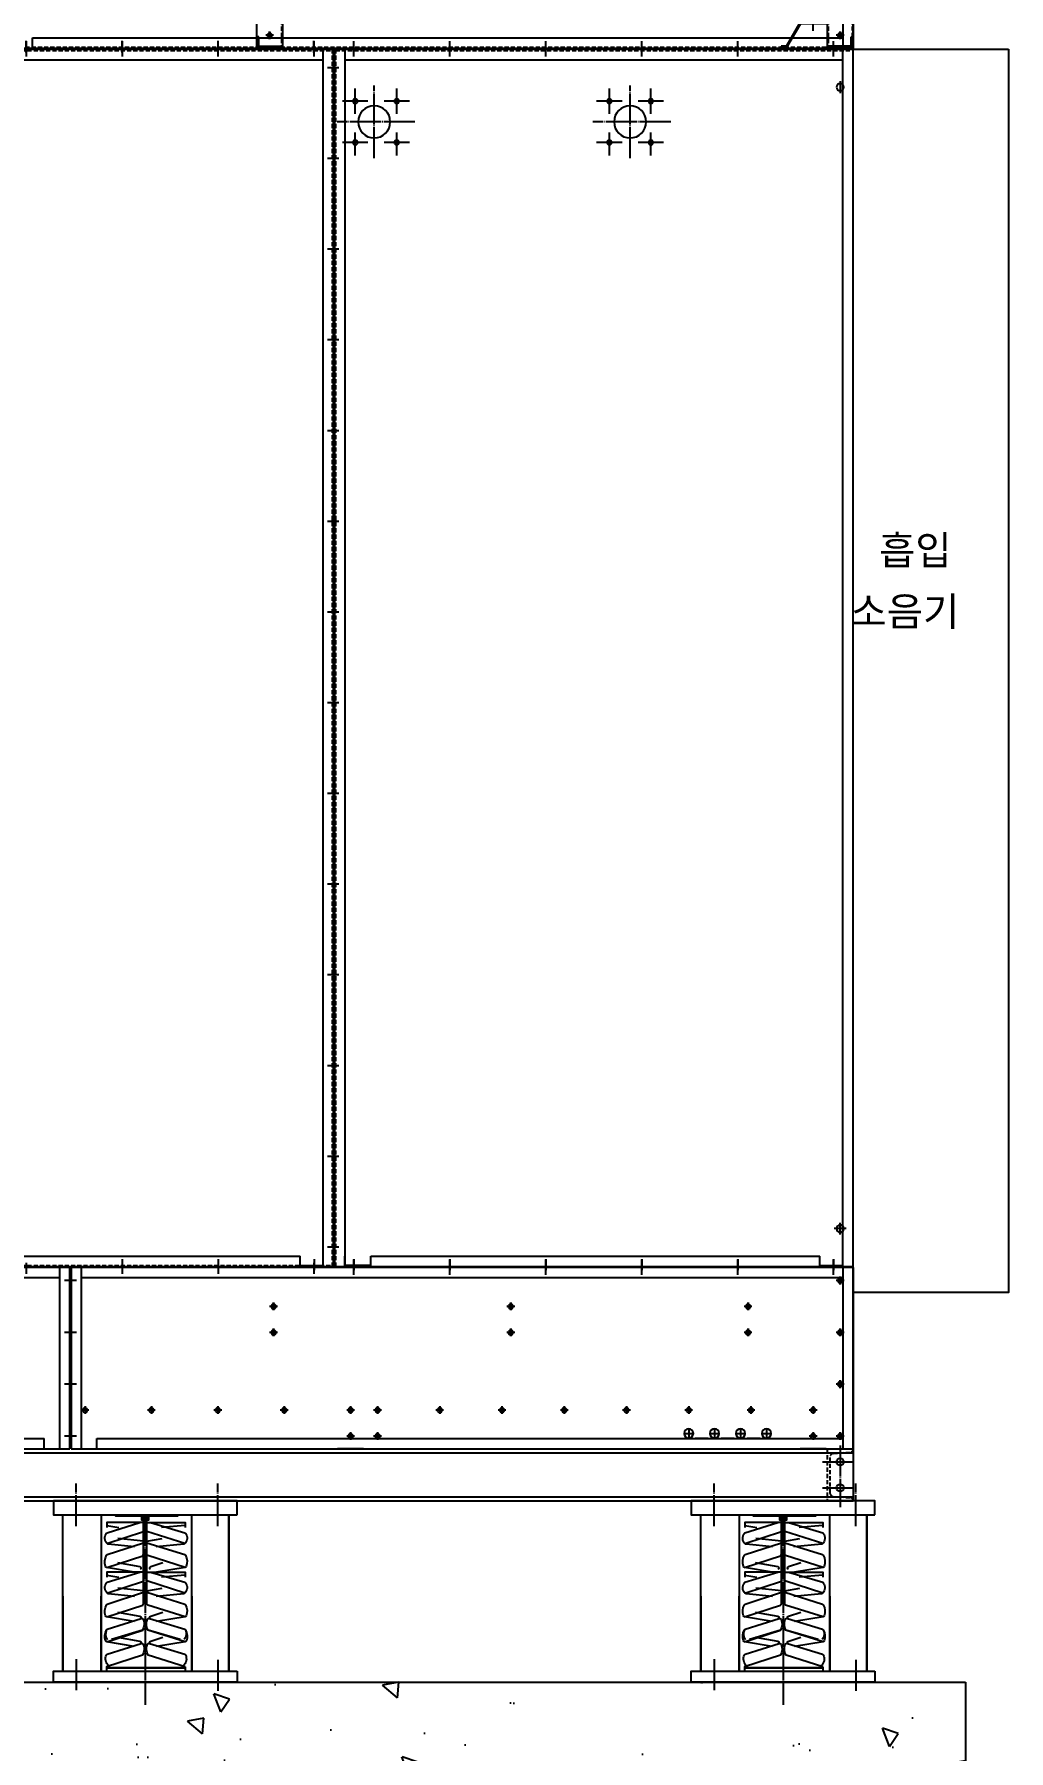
# Model space of a CAD drawing. Header units: millimetres. Extents: x 3659 to 28539, y 2640 to 20234.
# Drawn here: x 19647 to 21526, y 5952 to 9263 of the extents above; entities that cross this region are included whole.
import ezdxf
from ezdxf.enums import TextEntityAlignment as Align

# ---------------------------------------------------------------- set-up
doc = ezdxf.new("R2010")
doc.units = ezdxf.units.MM
doc.linetypes.add('CENTER', pattern=[65, 60, -2, 1, -2])
doc.linetypes.add('HIDDEN', pattern=[3, 2, -1])
for name, color, linetype in [('2.위생-급수', 5, 'Continuous'), ('4', 6, 'Continuous'), ('CENTER', 1, 'CENTER'), ('L1_', 7, 'Continuous'), ('냉각탑_text', 3, 'Continuous'), ('냉각탑_기초', 23, 'Continuous'), ('숨은선', 5, 'HIDDEN')]:
    doc.layers.add(name, color=color, linetype=linetype)
doc.styles.add('돋움', font='Dotum.ttf', dxfattribs={"width": 0.8})

# ---------------------------------------------------------------- blocks, each defined once
blk = doc.blocks.new('A$C232A6A8C')
for p, q in [((2390.6, 350), (210.6, 350)), ((2370.7, 0), (2370.7, 350)), ((2390.6, 0), (2390.6, 350)), ((2390.6, 350), (2390.6, 0)), ((2370.7, 330), (230.6, 330)), ((260.5, 20), (2340.7, 20)), ((2340.7, 0), (2340.7, 20)), ((210.6, 0), (2390.6, 0))]:
    blk.add_line(p, q)
at = {"layer": 'CENTER'}
for p, q in [((2401.3, 325), (2380, 325)), ((2401.3, 225), (2380, 225)), ((2401.3, 125), (2380, 125)), ((2401.3, 25), (2380, 25))]:
    blk.add_line(p, q, dxfattribs=at)
blk = doc.blocks.new('A$C426B23E4')
for p, q in [((0, 350), (50, 350)), ((0, 0), (0, 350)), ((0, 350), (50, 350)), ((0, 0), (0, 350)), ((0, 350), (0, 0)), ((0, 350), (1508, 350)), ((20, 350), (20, 0)), ((1488, 0), (1488, 350)), ((1508, 0), (1508, 350)), ((1508, 350), (1508, 0)), ((20, 330), (1488, 330)), ((1508, 0), (0, 0)), ((1458, 20), (20, 20)), ((52, 0), (102, 0)), ((179, 20), (204.5, 20)), ((229.5, 20), (254.5, 20)), ((279.5, 20), (304.5, 20)), ((942, 0), (892, 0)), ((942, 0), (892, 0)), ((942, 0), (892, 0)), ((944, 0), (994, 0)), ((1458, 0), (1458, 20))]:
    blk.add_line(p, q)
at = {"color": 7}
blk.add_line((0, 350), (1508, 350), dxfattribs=at)
for centre, radius in [((25, 325), 4.5), ((25, 325), 4.5), ((25, 325), 4.5), ((25, 325), 4.5), ((202.5, 275), 4.5), ((202.5, 275), 4.5), ((202.5, 275), 4.5), ((202.5, 275), 4.5), ((660, 275), 4.5), ((660, 275), 4.5), ((660, 275), 4.5), ((660, 275), 4.5), ((1117.5, 275), 4.5), ((1117.5, 275), 4.5), ((1117.5, 275), 4.5), ((1117.5, 275), 4.5), ((25, 225), 4.5), ((25, 225), 4.5), ((25, 225), 4.5), ((25, 225), 4.5), ((202.5, 225), 4.5), ((202.5, 225), 4.5), ((202.5, 225), 4.5), ((202.5, 225), 4.5), ((660, 225), 4.5), ((660, 225), 4.5), ((660, 225), 4.5), ((660, 225), 4.5), ((1117.5, 225), 4.5), ((1117.5, 225), 4.5), ((1117.5, 225), 4.5), ((1117.5, 225), 4.5), ((25, 125), 4.5), ((25, 125), 4.5), ((25, 125), 4.5), ((25, 125), 4.5), ((77, 75), 4.5), ((197, 75), 4.5), ((317, 75), 4.5), ((437, 75), 4.5), ((557, 75), 4.5), ((677, 75), 4.5), ((797, 75), 4.5), ((917, 75), 4.5), ((969, 75), 4.5), ((1097, 75), 4.5), ((1225, 75), 4.5), ((1353, 75), 4.5), ((1481, 75), 4.5), ((167, 30), 9), ((217, 30), 9), ((267, 30), 9), ((317, 30), 9), ((25, 25), 4.5), ((25, 25), 4.5), ((25, 25), 4.5), ((25, 25), 4.5), ((77, 25), 4.5), ((917, 25), 4.5), ((969, 25), 4.5)]:
    blk.add_circle(centre, radius)
at = {"layer": 'CENTER'}
for p, q in [((37.5, 366.4), (37.5, 345.1)), ((222.5, 366.4), (222.5, 345.1)), ((407.5, 366.4), (407.5, 345.1)), ((592.5, 366.4), (592.5, 345.1)), ((777.5, 366.4), (777.5, 345.1)), ((962.5, 366.4), (962.5, 345.1)), ((1039.5, 366.4), (1039.5, 345.1)), ((1224.5, 366.4), (1224.5, 345.1)), ((1409.5, 366.4), (1409.5, 345.1)), ((25, 317.5), (25, 332.5)), ((25, 332.5), (25, 317.5)), ((25, 332.5), (25, 317.5)), ((25, 332.5), (25, 317.5)), ((17.5, 325), (32.5, 325)), ((17.5, 325), (32.5, 325)), ((17.5, 325), (32.5, 325)), ((17.5, 325), (32.5, 325)), ((20, 325), (30, 325)), ((20, 325), (30, 325)), ((20, 325), (30, 325)), ((20, 325), (30, 325)), ((25, 320), (25, 330)), ((25, 330), (25, 320)), ((25, 330), (25, 320)), ((25, 330), (25, 320)), ((1497.3, 325), (1518.6, 325)), ((195, 275), (210, 275)), ((195, 275), (210, 275)), ((195, 275), (210, 275)), ((195, 275), (210, 275)), ((202.5, 267.5), (202.5, 282.5)), ((202.5, 282.5), (202.5, 267.5)), ((202.5, 282.5), (202.5, 267.5)), ((202.5, 282.5), (202.5, 267.5)), ((652.5, 275), (667.5, 275)), ((652.5, 275), (667.5, 275)), ((652.5, 275), (667.5, 275)), ((652.5, 275), (667.5, 275)), ((660, 267.5), (660, 282.5)), ((660, 282.5), (660, 267.5)), ((660, 282.5), (660, 267.5)), ((660, 282.5), (660, 267.5)), ((1110, 275), (1125, 275)), ((1110, 275), (1125, 275)), ((1110, 275), (1125, 275)), ((1110, 275), (1125, 275)), ((1117.5, 267.5), (1117.5, 282.5)), ((1117.5, 282.5), (1117.5, 267.5)), ((1117.5, 282.5), (1117.5, 267.5)), ((1117.5, 282.5), (1117.5, 267.5)), ((25, 217.5), (25, 232.5)), ((25, 232.5), (25, 217.5)), ((25, 232.5), (25, 217.5)), ((25, 232.5), (25, 217.5)), ((202.5, 217.5), (202.5, 232.5)), ((202.5, 232.5), (202.5, 217.5)), ((202.5, 232.5), (202.5, 217.5)), ((202.5, 232.5), (202.5, 217.5)), ((660, 217.5), (660, 232.5)), ((660, 232.5), (660, 217.5)), ((660, 232.5), (660, 217.5)), ((660, 232.5), (660, 217.5)), ((1117.5, 217.5), (1117.5, 232.5)), ((1117.5, 232.5), (1117.5, 217.5)), ((1117.5, 232.5), (1117.5, 217.5)), ((1117.5, 232.5), (1117.5, 217.5)), ((17.5, 225), (32.5, 225)), ((17.5, 225), (32.5, 225)), ((17.5, 225), (32.5, 225)), ((17.5, 225), (32.5, 225)), ((20, 225), (30, 225)), ((20, 225), (30, 225)), ((20, 225), (30, 225)), ((20, 225), (30, 225)), ((25, 220), (25, 230)), ((25, 230), (25, 220)), ((25, 230), (25, 220)), ((25, 230), (25, 220)), ((195, 225), (210, 225)), ((195, 225), (210, 225)), ((195, 225), (210, 225)), ((195, 225), (210, 225)), ((652.5, 225), (667.5, 225)), ((652.5, 225), (667.5, 225)), ((652.5, 225), (667.5, 225)), ((652.5, 225), (667.5, 225)), ((1110, 225), (1125, 225)), ((1110, 225), (1125, 225)), ((1110, 225), (1125, 225)), ((1110, 225), (1125, 225)), ((1497.3, 225), (1518.6, 225)), ((25, 117.5), (25, 132.5)), ((25, 132.5), (25, 117.5)), ((25, 132.5), (25, 117.5)), ((25, 132.5), (25, 117.5)), ((17.5, 125), (32.5, 125)), ((17.5, 125), (32.5, 125)), ((17.5, 125), (32.5, 125)), ((17.5, 125), (32.5, 125)), ((20, 125), (30, 125)), ((20, 125), (30, 125)), ((20, 125), (30, 125)), ((20, 125), (30, 125)), ((25, 120), (25, 130)), ((25, 130), (25, 120)), ((25, 130), (25, 120)), ((25, 130), (25, 120)), ((1497.4, 125), (1518.6, 125)), ((69.5, 75), (84.5, 75)), ((69.5, 75), (84.5, 75)), ((69.5, 75), (84.5, 75)), ((69.5, 75), (84.5, 75)), ((69.5, 75), (84.5, 75)), ((69.5, 75), (84.5, 75)), ((69.5, 75), (84.5, 75)), ((77, 82.5), (77, 67.5)), ((77, 82.5), (77, 67.5)), ((77, 82.5), (77, 67.5)), ((77, 82.5), (77, 67.5)), ((77, 82.5), (77, 67.5)), ((77, 82.5), (77, 67.5)), ((77, 82.5), (77, 67.5)), ((77, 82.5), (77, 67.5)), ((77, 82.5), (77, 67.5)), ((77, 82.5), (77, 67.5)), ((189.5, 75), (204.5, 75)), ((189.5, 75), (204.5, 75)), ((189.5, 75), (204.5, 75)), ((189.5, 75), (204.5, 75)), ((189.5, 75), (204.5, 75)), ((189.5, 75), (204.5, 75)), ((189.5, 75), (204.5, 75)), ((197, 82.5), (197, 67.5)), ((197, 82.5), (197, 67.5)), ((197, 82.5), (197, 67.5)), ((197, 82.5), (197, 67.5)), ((197, 82.5), (197, 67.5)), ((197, 82.5), (197, 67.5)), ((197, 82.5), (197, 67.5)), ((197, 82.5), (197, 67.5)), ((197, 82.5), (197, 67.5)), ((197, 82.5), (197, 67.5)), ((309.5, 75), (324.5, 75)), ((309.5, 75), (324.5, 75)), ((309.5, 75), (324.5, 75)), ((309.5, 75), (324.5, 75)), ((309.5, 75), (324.5, 75)), ((309.5, 75), (324.5, 75)), ((309.5, 75), (324.5, 75)), ((317, 82.5), (317, 67.5)), ((317, 82.5), (317, 67.5)), ((317, 82.5), (317, 67.5)), ((317, 82.5), (317, 67.5)), ((317, 82.5), (317, 67.5)), ((317, 82.5), (317, 67.5)), ((317, 82.5), (317, 67.5)), ((317, 82.5), (317, 67.5)), ((317, 82.5), (317, 67.5)), ((317, 82.5), (317, 67.5)), ((429.5, 75), (444.5, 75)), ((429.5, 75), (444.5, 75)), ((429.5, 75), (444.5, 75)), ((429.5, 75), (444.5, 75)), ((429.5, 75), (444.5, 75)), ((429.5, 75), (444.5, 75)), ((429.5, 75), (444.5, 75)), ((437, 82.5), (437, 67.5)), ((437, 82.5), (437, 67.5)), ((437, 82.5), (437, 67.5)), ((437, 82.5), (437, 67.5)), ((437, 82.5), (437, 67.5)), ((437, 82.5), (437, 67.5)), ((437, 82.5), (437, 67.5)), ((437, 82.5), (437, 67.5)), ((437, 82.5), (437, 67.5)), ((437, 82.5), (437, 67.5)), ((549.5, 75), (564.5, 75)), ((549.5, 75), (564.5, 75)), ((549.5, 75), (564.5, 75)), ((549.5, 75), (564.5, 75)), ((549.5, 75), (564.5, 75)), ((549.5, 75), (564.5, 75)), ((549.5, 75), (564.5, 75)), ((557, 82.5), (557, 67.5)), ((557, 82.5), (557, 67.5)), ((557, 82.5), (557, 67.5)), ((557, 82.5), (557, 67.5)), ((557, 82.5), (557, 67.5)), ((557, 82.5), (557, 67.5)), ((557, 82.5), (557, 67.5)), ((557, 82.5), (557, 67.5)), ((557, 82.5), (557, 67.5)), ((557, 82.5), (557, 67.5)), ((669.5, 75), (684.5, 75)), ((669.5, 75), (684.5, 75)), ((669.5, 75), (684.5, 75)), ((669.5, 75), (684.5, 75)), ((669.5, 75), (684.5, 75)), ((669.5, 75), (684.5, 75)), ((669.5, 75), (684.5, 75)), ((677, 82.5), (677, 67.5)), ((677, 82.5), (677, 67.5)), ((677, 82.5), (677, 67.5)), ((677, 82.5), (677, 67.5)), ((677, 82.5), (677, 67.5)), ((677, 82.5), (677, 67.5)), ((677, 82.5), (677, 67.5)), ((677, 82.5), (677, 67.5)), ((677, 82.5), (677, 67.5)), ((677, 82.5), (677, 67.5)), ((789.5, 75), (804.5, 75)), ((789.5, 75), (804.5, 75)), ((789.5, 75), (804.5, 75)), ((789.5, 75), (804.5, 75)), ((789.5, 75), (804.5, 75)), ((789.5, 75), (804.5, 75)), ((789.5, 75), (804.5, 75)), ((797, 82.5), (797, 67.5)), ((797, 82.5), (797, 67.5)), ((797, 82.5), (797, 67.5)), ((797, 82.5), (797, 67.5)), ((797, 82.5), (797, 67.5)), ((797, 82.5), (797, 67.5)), ((797, 82.5), (797, 67.5)), ((797, 82.5), (797, 67.5)), ((797, 82.5), (797, 67.5)), ((797, 82.5), (797, 67.5)), ((909.5, 75), (924.5, 75)), ((909.5, 75), (924.5, 75)), ((909.5, 75), (924.5, 75)), ((909.5, 75), (924.5, 75)), ((909.5, 75), (924.5, 75)), ((909.5, 75), (924.5, 75)), ((909.5, 75), (924.5, 75)), ((917, 82.5), (917, 67.5)), ((917, 82.5), (917, 67.5)), ((917, 82.5), (917, 67.5)), ((917, 82.5), (917, 67.5)), ((917, 82.5), (917, 67.5)), ((917, 82.5), (917, 67.5)), ((917, 82.5), (917, 67.5)), ((917, 82.5), (917, 67.5)), ((917, 82.5), (917, 67.5)), ((917, 82.5), (917, 67.5)), ((961.5, 75), (976.5, 75)), ((961.5, 75), (976.5, 75)), ((961.5, 75), (976.5, 75)), ((961.5, 75), (976.5, 75)), ((961.5, 75), (976.5, 75)), ((961.5, 75), (976.5, 75)), ((961.5, 75), (976.5, 75)), ((969, 82.5), (969, 67.5)), ((969, 82.5), (969, 67.5)), ((969, 82.5), (969, 67.5)), ((969, 82.5), (969, 67.5)), ((969, 82.5), (969, 67.5)), ((969, 82.5), (969, 67.5)), ((969, 82.5), (969, 67.5)), ((969, 82.5), (969, 67.5)), ((969, 82.5), (969, 67.5)), ((969, 82.5), (969, 67.5)), ((1089.5, 75), (1104.5, 75)), ((1089.5, 75), (1104.5, 75)), ((1089.5, 75), (1104.5, 75)), ((1089.5, 75), (1104.5, 75)), ((1089.5, 75), (1104.5, 75)), ((1089.5, 75), (1104.5, 75)), ((1089.5, 75), (1104.5, 75)), ((1097, 82.5), (1097, 67.5)), ((1097, 82.5), (1097, 67.5)), ((1097, 82.5), (1097, 67.5)), ((1097, 82.5), (1097, 67.5)), ((1097, 82.5), (1097, 67.5)), ((1097, 82.5), (1097, 67.5)), ((1097, 82.5), (1097, 67.5)), ((1097, 82.5), (1097, 67.5)), ((1097, 82.5), (1097, 67.5)), ((1097, 82.5), (1097, 67.5)), ((1217.5, 75), (1232.5, 75)), ((1217.5, 75), (1232.5, 75)), ((1217.5, 75), (1232.5, 75)), ((1217.5, 75), (1232.5, 75)), ((1217.5, 75), (1232.5, 75)), ((1217.5, 75), (1232.5, 75)), ((1217.5, 75), (1232.5, 75)), ((1225, 82.5), (1225, 67.5)), ((1225, 82.5), (1225, 67.5)), ((1225, 82.5), (1225, 67.5)), ((1225, 82.5), (1225, 67.5)), ((1225, 82.5), (1225, 67.5)), ((1225, 82.5), (1225, 67.5)), ((1225, 82.5), (1225, 67.5)), ((1225, 82.5), (1225, 67.5)), ((1225, 82.5), (1225, 67.5)), ((1225, 82.5), (1225, 67.5)), ((1345.5, 75), (1360.5, 75)), ((1345.5, 75), (1360.5, 75)), ((1345.5, 75), (1360.5, 75)), ((1345.5, 75), (1360.5, 75)), ((1345.5, 75), (1360.5, 75)), ((1345.5, 75), (1360.5, 75)), ((1345.5, 75), (1360.5, 75)), ((1353, 82.5), (1353, 67.5)), ((1353, 82.5), (1353, 67.5)), ((1353, 82.5), (1353, 67.5)), ((1353, 82.5), (1353, 67.5)), ((1353, 82.5), (1353, 67.5)), ((1353, 82.5), (1353, 67.5)), ((1353, 82.5), (1353, 67.5)), ((1353, 82.5), (1353, 67.5)), ((1353, 82.5), (1353, 67.5)), ((1353, 82.5), (1353, 67.5)), ((1473.5, 75), (1488.5, 75)), ((1473.5, 75), (1488.5, 75)), ((1473.5, 75), (1488.5, 75)), ((1473.5, 75), (1488.5, 75)), ((1473.5, 75), (1488.5, 75)), ((1473.5, 75), (1488.5, 75)), ((1473.5, 75), (1488.5, 75)), ((1481, 82.5), (1481, 67.5)), ((1481, 82.5), (1481, 67.5)), ((1481, 82.5), (1481, 67.5)), ((1481, 82.5), (1481, 67.5)), ((1481, 82.5), (1481, 67.5)), ((1481, 82.5), (1481, 67.5)), ((1481, 82.5), (1481, 67.5)), ((1481, 82.5), (1481, 67.5)), ((1481, 82.5), (1481, 67.5)), ((1481, 82.5), (1481, 67.5)), ((167, 40), (167, 20)), ((217, 40), (217, 20)), ((267, 40), (267, 20)), ((317, 40), (317, 20)), ((17.5, 25), (32.5, 25)), ((17.5, 25), (32.5, 25)), ((17.5, 25), (32.5, 25)), ((17.5, 25), (32.5, 25)), ((25, 17.5), (25, 32.5)), ((25, 32.5), (25, 17.5)), ((25, 32.5), (25, 17.5)), ((25, 32.5), (25, 17.5)), ((69.5, 25), (84.5, 25)), ((69.5, 25), (84.5, 25)), ((69.5, 25), (84.5, 25)), ((69.5, 25), (84.5, 25)), ((69.5, 25), (84.5, 25)), ((69.5, 25), (84.5, 25)), ((69.5, 25), (84.5, 25)), ((69.5, 25), (84.5, 25)), ((69.5, 25), (84.5, 25)), ((69.5, 25), (84.5, 25)), ((69.5, 25), (84.5, 25)), ((69.5, 25), (84.5, 25)), ((69.5, 25), (84.5, 25)), ((77, 32.5), (77, 17.5)), ((77, 32.5), (77, 17.5)), ((77, 32.5), (77, 17.5)), ((77, 32.5), (77, 17.5)), ((77, 32.5), (77, 17.5)), ((77, 32.5), (77, 17.5)), ((77, 32.5), (77, 17.5)), ((77, 32.5), (77, 17.5)), ((77, 32.5), (77, 17.5)), ((77, 32.5), (77, 17.5)), ((77, 32.5), (77, 17.5)), ((77, 32.5), (77, 17.5)), ((77, 32.5), (77, 17.5)), ((177, 30), (157, 30)), ((227, 30), (207, 30)), ((277, 30), (257, 30)), ((327, 30), (307, 30)), ((909.5, 25), (924.5, 25)), ((909.5, 25), (924.5, 25)), ((909.5, 25), (924.5, 25)), ((909.5, 25), (924.5, 25)), ((909.5, 25), (924.5, 25)), ((909.5, 25), (924.5, 25)), ((909.5, 25), (924.5, 25)), ((917, 32.5), (917, 17.5)), ((917, 32.5), (917, 17.5)), ((917, 32.5), (917, 17.5)), ((917, 32.5), (917, 17.5)), ((917, 32.5), (917, 17.5)), ((917, 32.5), (917, 17.5)), ((917, 32.5), (917, 17.5)), ((917, 32.5), (917, 17.5)), ((917, 32.5), (917, 17.5)), ((917, 32.5), (917, 17.5)), ((961.5, 25), (976.5, 25)), ((961.5, 25), (976.5, 25)), ((961.5, 25), (976.5, 25)), ((961.5, 25), (976.5, 25)), ((961.5, 25), (976.5, 25)), ((961.5, 25), (976.5, 25)), ((961.5, 25), (976.5, 25)), ((969, 32.5), (969, 17.5)), ((969, 32.5), (969, 17.5)), ((969, 32.5), (969, 17.5)), ((969, 32.5), (969, 17.5)), ((969, 32.5), (969, 17.5)), ((969, 32.5), (969, 17.5)), ((969, 32.5), (969, 17.5)), ((969, 32.5), (969, 17.5)), ((969, 32.5), (969, 17.5)), ((969, 32.5), (969, 17.5)), ((1497.4, 25), (1518.6, 25))]:
    blk.add_line(p, q, dxfattribs=at)
blk = doc.blocks.new('A$C246B6C69')
for p, q in [((10.7, 14.4), (10.7, 2362.4)), ((1010.7, 2362.4), (10.7, 2362.4)), ((10.7, 14.4), (10.7, 2362.4)), ((1010.7, 2362.4), (10.7, 2362.4)), ((30.7, 14.4), (30.7, 2362.4)), ((30.7, 14.4), (30.7, 2362.4)), ((990.7, 2362.4), (990.7, 14.4)), ((990.7, 2362.4), (990.7, 14.4)), ((1010.7, 2362.4), (1010.7, 14.4)), ((1010.7, 2362.4), (1010.7, 14.4)), ((1010.7, 2342.7), (1010.7, 2362.4)), ((990.7, 2342.4), (30.7, 2342.4)), ((990.7, 2342.4), (30.7, 2342.4)), ((30.7, 34.4), (30.7, 34.4)), ((30.7, 16.4), (30.7, 34.4)), ((30.7, 34.4), (30.7, 34.4)), ((30.7, 16.4), (30.7, 34.4)), ((940.7, 34.4), (74.7, 34.4)), ((74.7, 16.4), (74.7, 34.4)), ((940.7, 34.4), (74.7, 34.4)), ((74.7, 16.4), (74.7, 34.4)), ((940.7, 16.4), (940.7, 34.4)), ((940.7, 16.4), (940.7, 34.4)), ((990.7, 34.4), (990.7, 34.4)), ((990.7, 16.4), (990.7, 34.4)), ((990.7, 34.4), (990.7, 34.4)), ((990.7, 16.4), (990.7, 34.4)), ((1010.7, 14.4), (10.7, 14.4)), ((1010.7, 14.4), (10.7, 14.4)), ((74.7, 16.4), (30.7, 16.4)), ((74.7, 16.4), (30.7, 16.4)), ((940.7, 16.4), (990.7, 16.4)), ((940.7, 16.4), (990.7, 16.4))]:
    blk.add_line(p, q)
for centre in [(958.7, 2232.4), (958.7, 2232.4), (958.7, 2232.4), (958.7, 2232.4), (958.7, 2232.4), (958.7, 2232.4), (958.7, 2232.4), (958.7, 2232.4), (958.7, 1832.4), (958.7, 1832.4), (958.7, 1832.4), (958.7, 1832.4), (958.7, 1832.4), (958.7, 1832.4), (958.7, 1832.4), (958.7, 1832.4)]:
    blk.add_circle(centre, 6)
at = {"layer": 'CENTER'}
for p, q in [((48.2, 2356.4), (48.2, 2378.9)), ((233.2, 2356.4), (233.2, 2378.9)), ((418.2, 2356.4), (418.2, 2378.9)), ((603.2, 2356.4), (603.2, 2378.9)), ((680.2, 2356.4), (680.2, 2378.9)), ((788.2, 2356.4), (788.2, 2378.9)), ((973.2, 2356.4), (973.2, 2378.9)), ((21.9, 2327.4), (0, 2327.4)), ((999.5, 2327.4), (1021.4, 2327.4)), ((968.7, 2232.4), (948.7, 2232.4)), ((968.7, 2232.4), (948.7, 2232.4)), ((968.7, 2232.4), (948.7, 2232.4)), ((968.7, 2232.4), (948.7, 2232.4)), ((968.7, 2232.4), (948.7, 2232.4)), ((968.7, 2232.4), (948.7, 2232.4)), ((968.7, 2232.4), (948.7, 2232.4)), ((968.7, 2232.4), (948.7, 2232.4)), ((958.7, 2222.4), (958.7, 2242.4)), ((958.7, 2242.4), (958.7, 2222.4)), ((958.7, 2242.4), (958.7, 2222.4)), ((958.7, 2242.4), (958.7, 2222.4)), ((958.7, 2222.4), (958.7, 2242.4)), ((958.7, 2242.4), (958.7, 2222.4)), ((958.7, 2242.4), (958.7, 2222.4)), ((958.7, 2242.4), (958.7, 2222.4)), ((21.9, 2152.4), (0, 2152.4)), ((999.5, 2152.4), (1021.4, 2152.4)), ((21.9, 1977.4), (0, 1977.4)), ((999.5, 1977.4), (1021.4, 1977.4)), ((968.7, 1832.4), (948.7, 1832.4)), ((968.7, 1832.4), (948.7, 1832.4)), ((968.7, 1832.4), (948.7, 1832.4)), ((968.7, 1832.4), (948.7, 1832.4)), ((968.7, 1832.4), (948.7, 1832.4)), ((968.7, 1832.4), (948.7, 1832.4)), ((968.7, 1832.4), (948.7, 1832.4)), ((968.7, 1832.4), (948.7, 1832.4)), ((958.7, 1822.4), (958.7, 1842.4)), ((958.7, 1842.4), (958.7, 1822.4)), ((958.7, 1842.4), (958.7, 1822.4)), ((958.7, 1842.4), (958.7, 1822.4)), ((958.7, 1822.4), (958.7, 1842.4)), ((958.7, 1842.4), (958.7, 1822.4)), ((958.7, 1842.4), (958.7, 1822.4)), ((958.7, 1842.4), (958.7, 1822.4)), ((21.9, 1802.4), (0, 1802.4)), ((999.5, 1802.4), (1021.4, 1802.4)), ((21.9, 1627.4), (0, 1627.4)), ((999.5, 1627.4), (1021.4, 1627.4)), ((21.9, 1452.4), (0, 1452.4)), ((999.5, 1452.4), (1021.4, 1452.4)), ((21.9, 1277.4), (0, 1277.4)), ((999.5, 1277.4), (1021.4, 1277.4)), ((21.9, 1102.4), (0, 1102.4)), ((999.5, 1102.4), (1021.4, 1102.4)), ((21.9, 927.4), (0, 927.4)), ((999.5, 927.4), (1021.4, 927.4)), ((21.9, 752.4), (0, 752.4)), ((999.5, 752.4), (1021.4, 752.4)), ((21.9, 577.4), (0, 577.4)), ((999.5, 577.4), (1021.4, 577.4)), ((21.9, 402.4), (0, 402.4)), ((999.5, 402.4), (1021.4, 402.4)), ((21.9, 227.4), (0, 227.4)), ((999.5, 227.4), (1021.4, 227.4)), ((21.9, 52.4), (0, 52.4)), ((999.5, 52.4), (1021.4, 52.4)), ((48.2, 21.3), (48.2, 0)), ((233.2, 21.3), (233.2, 0)), ((418.2, 21.3), (418.2, 0)), ((603.2, 21.3), (603.2, 0)), ((788.2, 21.3), (788.2, 0)), ((973.2, 21.3), (973.2, 0))]:
    blk.add_line(p, q, dxfattribs=at)
at = {"layer": '숨은선', "ltscale": 4}
for p, q in [((12.7, 14.4), (12.7, 2362.4)), ((12.7, 14.4), (12.7, 2362.4)), ((1008.7, 2360.4), (12.7, 2360.4)), ((1008.7, 2360.4), (12.7, 2360.4)), ((1008.7, 2362.4), (1008.7, 14.4)), ((1008.7, 2362.4), (1008.7, 14.4)), ((1008.7, 2344.7), (1008.7, 2362.4)), ((1008.7, 16.4), (12.7, 16.4)), ((1008.7, 16.4), (12.7, 16.4))]:
    blk.add_line(p, q, dxfattribs=at)
blk = doc.blocks.new('A$C51F21CAA')
for p, q in [((0, 16), (0, 2364)), ((1000, 2364), (0, 2364)), ((20, 16), (20, 2364)), ((980, 2364), (980, 16)), ((1000, 2364), (1000, 16)), ((980, 2344), (20, 2344)), ((21.5, 2306.2), (21.5, 2306.2)), ((21.5, 73.8), (21.5, 73.8)), ((20, 36), (20, 36)), ((20, 18), (20, 36)), ((930, 36), (64, 36)), ((64, 18), (64, 36)), ((930, 18), (930, 36)), ((980, 36), (980, 36)), ((980, 18), (980, 36)), ((1000, 16), (0, 16)), ((64, 18), (20, 18)), ((930, 18), (980, 18))]:
    blk.add_line(p, q)
at = {"color": 7}
for centre, radius in [((25, 2291), 7), ((430, 2224), 31), ((923.4, 2224), 31), ((25, 89), 7)]:
    blk.add_circle(centre, radius, dxfattribs=at)
for centre in [(390, 2264), (470, 2264), (880, 2264), (960, 2264), (390, 2184), (470, 2184), (880, 2184), (960, 2184)]:
    blk.add_circle(centre, 4.5)
at = {"layer": 'CENTER'}
for p, q in [((37.5, 2350), (37.5, 2379.5)), ((222.5, 2350), (222.5, 2379.5)), ((407.5, 2350), (407.5, 2379.5)), ((592.5, 2350), (592.5, 2379.5)), ((777.5, 2350), (777.5, 2379.5)), ((962.5, 2350), (962.5, 2379.5)), ((1013.2, 2329), (991.3, 2329)), ((25, 2302.4), (25, 2279.6)), ((390, 2239.5), (390, 2288.5)), ((430, 2154), (430, 2294)), ((470, 2239.5), (470, 2288.5)), ((880, 2239.5), (880, 2288.5)), ((923.4, 2154), (923.4, 2294)), ((960, 2239.5), (960, 2288.5)), ((365.5, 2264), (414.5, 2264)), ((445.5, 2264), (494.5, 2264)), ((855.5, 2264), (904.5, 2264)), ((935.5, 2264), (984.5, 2264)), ((351.6, 2224), (501.6, 2224)), ((845, 2224), (995, 2224)), ((390, 2159), (390, 2203.5)), ((470, 2159), (470, 2203.5)), ((880, 2159), (880, 2203.5)), ((960, 2159), (960, 2203.5)), ((365.5, 2184), (414.5, 2184)), ((445.5, 2184), (494.5, 2184)), ((855.5, 2184), (904.5, 2184)), ((935.5, 2184), (984.5, 2184)), ((1013.2, 2154), (991.3, 2154)), ((1013.2, 1979), (991.3, 1979)), ((1013.2, 1804), (991.3, 1804)), ((1013.2, 1629), (991.3, 1629)), ((1013.2, 1454), (991.3, 1454)), ((1013.2, 1279), (991.3, 1279)), ((1013.2, 1104), (991.3, 1104)), ((1013.2, 929), (991.3, 929)), ((1013.2, 754), (991.3, 754)), ((1013.2, 579), (991.3, 579)), ((1013.2, 404), (991.3, 404)), ((1013.2, 229), (991.3, 229)), ((25, 77.6), (25, 100.4)), ((13.6, 89), (36.4, 89)), ((1013.2, 54), (991.3, 54)), ((37.5, 0), (37.5, 29.5)), ((222.5, 0), (222.5, 29.5)), ((407.5, 0), (407.5, 29.5)), ((592.5, 0), (592.5, 29.5)), ((777.5, 0), (777.5, 29.5)), ((962.5, 0), (962.5, 29.5))]:
    blk.add_line(p, q, dxfattribs=at)
at = {"layer": '숨은선', "ltscale": 4}
for p, q in [((998, 2362), (2, 2362)), ((998, 2364), (998, 16))]:
    blk.add_line(p, q, dxfattribs=at)
blk = doc.blocks.new('A$C2D151E2C')
for p, q in [((0, 314), (50, 314)), ((0, 16), (0, 314)), ((0, 314), (50, 314)), ((0, 16), (0, 314)), ((0, 314), (0, 16)), ((0, 314), (1632, 314)), ((20, 314), (20, 16)), ((1612, 16), (1612, 314)), ((1632, 16), (1632, 314)), ((1632, 314), (1632, 16)), ((20, 294), (1612, 294)), ((1582, 36), (20, 36)), ((1582, 16), (1582, 36)), ((1632, 16), (0, 16))]:
    blk.add_line(p, q)
at = {"color": 7}
blk.add_line((0, 314), (1632, 314), dxfattribs=at)
for centre in [(25, 289), (25, 289), (25, 289), (25, 289), (77, 283), (77, 283), (77, 283), (77, 283), (1073, 283), (1073, 283), (1073, 283), (1073, 283), (1125, 289), (1125, 289), (1125, 289), (1125, 289), (1177, 289), (1177, 289), (1177, 289), (1177, 289), (1177, 239), (1177, 239), (1177, 239), (1177, 239), (25, 165), (25, 165), (25, 165), (25, 165), (77, 183), (77, 183), (77, 183), (77, 183), (1073, 183), (1073, 183), (1073, 183), (1073, 183), (1125, 165), (1125, 165), (1125, 165), (1125, 165), (77, 126), (77, 126), (77, 126), (77, 126), (575, 106), (575, 106), (575, 106), (575, 106), (1073, 126), (1073, 126), (1073, 126), (1073, 126), (77, 86), (77, 86), (77, 86), (77, 86), (1073, 86), (1073, 86), (1073, 86), (1073, 86), (25, 41), (25, 41), (25, 41), (25, 41), (1125, 41), (1125, 41), (1125, 41), (1125, 41)]:
    blk.add_circle(centre, 4.5)
at = {"layer": 'CENTER'}
for p, q in [((1177, 300), (1177, 329.5)), ((1357, 329.5), (1357, 300)), ((1537, 328.7), (1537, 299.2)), ((17.5, 289), (32.5, 289)), ((17.5, 289), (32.5, 289)), ((17.5, 289), (32.5, 289)), ((17.5, 289), (32.5, 289)), ((20, 289), (30, 289)), ((20, 289), (30, 289)), ((20, 289), (30, 289)), ((20, 289), (30, 289)), ((25, 281.5), (25, 296.5)), ((25, 296.5), (25, 281.5)), ((25, 296.5), (25, 281.5)), ((25, 296.5), (25, 281.5)), ((25, 284), (25, 294)), ((25, 294), (25, 284)), ((25, 294), (25, 284)), ((25, 294), (25, 284)), ((69.5, 283), (84.5, 283)), ((69.5, 283), (84.5, 283)), ((69.5, 283), (84.5, 283)), ((69.5, 283), (84.5, 283)), ((82, 283), (72, 283)), ((82, 283), (72, 283)), ((82, 283), (72, 283)), ((82, 283), (72, 283)), ((77, 275.5), (77, 290.5)), ((77, 290.5), (77, 275.5)), ((77, 290.5), (77, 275.5)), ((77, 290.5), (77, 275.5)), ((77, 288.6), (77, 277.2)), ((1065.5, 283), (1080.5, 283)), ((1065.5, 283), (1080.5, 283)), ((1065.5, 283), (1080.5, 283)), ((1065.5, 283), (1080.5, 283)), ((1068, 283), (1078, 283)), ((1068, 283), (1078, 283)), ((1068, 283), (1078, 283)), ((1068, 283), (1078, 283)), ((1073, 275.5), (1073, 290.5)), ((1073, 290.5), (1073, 275.5)), ((1073, 290.5), (1073, 275.5)), ((1073, 290.5), (1073, 275.5)), ((1073, 288.6), (1073, 277.2)), ((1117.5, 289), (1132.5, 289)), ((1117.5, 289), (1132.5, 289)), ((1117.5, 289), (1132.5, 289)), ((1117.5, 289), (1132.5, 289)), ((1130, 289), (1120, 289)), ((1130, 289), (1120, 289)), ((1130, 289), (1120, 289)), ((1130, 289), (1120, 289)), ((1125, 281.5), (1125, 296.5)), ((1125, 296.5), (1125, 281.5)), ((1125, 296.5), (1125, 281.5)), ((1125, 296.5), (1125, 281.5)), ((1125, 284), (1125, 294)), ((1125, 294), (1125, 284)), ((1125, 294), (1125, 284)), ((1125, 294), (1125, 284)), ((1169.5, 289), (1184.5, 289)), ((1169.5, 289), (1184.5, 289)), ((1169.5, 289), (1184.5, 289)), ((1169.5, 289), (1184.5, 289)), ((1171.3, 289), (1182.7, 289)), ((1182.7, 289), (1171.3, 289)), ((1177, 281.5), (1177, 296.5)), ((1177, 296.5), (1177, 281.5)), ((1177, 296.5), (1177, 281.5)), ((1177, 296.5), (1177, 281.5)), ((1169.5, 239), (1184.5, 239)), ((1169.5, 239), (1184.5, 239)), ((1169.5, 239), (1184.5, 239)), ((1169.5, 239), (1184.5, 239)), ((1171.3, 239), (1182.7, 239)), ((1182.7, 239), (1171.3, 239)), ((1177, 231.5), (1177, 246.5)), ((1177, 246.5), (1177, 231.5)), ((1177, 246.5), (1177, 231.5)), ((1177, 246.5), (1177, 231.5)), ((1177, 231.3), (1177, 244.7)), ((25, 157.5), (25, 172.5)), ((25, 172.5), (25, 157.5)), ((25, 172.5), (25, 157.5)), ((25, 172.5), (25, 157.5)), ((25, 160), (25, 170)), ((25, 170), (25, 160)), ((25, 170), (25, 160)), ((25, 170), (25, 160)), ((69.5, 183), (84.5, 183)), ((69.5, 183), (84.5, 183)), ((69.5, 183), (84.5, 183)), ((69.5, 183), (84.5, 183)), ((82, 183), (72, 183)), ((82, 183), (72, 183)), ((82, 183), (72, 183)), ((82, 183), (72, 183)), ((77, 175.5), (77, 190.5)), ((77, 190.5), (77, 175.5)), ((77, 190.5), (77, 175.5)), ((77, 190.5), (77, 175.5)), ((77, 188.6), (77, 177.2)), ((1065.5, 183), (1080.5, 183)), ((1065.5, 183), (1080.5, 183)), ((1065.5, 183), (1080.5, 183)), ((1065.5, 183), (1080.5, 183)), ((1068, 183), (1078, 183)), ((1068, 183), (1078, 183)), ((1068, 183), (1078, 183)), ((1068, 183), (1078, 183)), ((1073, 175.5), (1073, 190.5)), ((1073, 190.5), (1073, 175.5)), ((1073, 190.5), (1073, 175.5)), ((1073, 190.5), (1073, 175.5)), ((1073, 188.6), (1073, 177.2)), ((1125, 157.5), (1125, 172.5)), ((1125, 172.5), (1125, 157.5)), ((1125, 172.5), (1125, 157.5)), ((1125, 172.5), (1125, 157.5)), ((1125, 160), (1125, 170)), ((1125, 170), (1125, 160)), ((1125, 170), (1125, 160)), ((1125, 170), (1125, 160)), ((17.5, 165), (32.5, 165)), ((17.5, 165), (32.5, 165)), ((17.5, 165), (32.5, 165)), ((17.5, 165), (32.5, 165)), ((20, 165), (30, 165)), ((20, 165), (30, 165)), ((20, 165), (30, 165)), ((20, 165), (30, 165)), ((77, 118.5), (77, 133.5)), ((77, 133.5), (77, 118.5)), ((77, 133.5), (77, 118.5)), ((77, 133.5), (77, 118.5)), ((1073, 118.5), (1073, 133.5)), ((1073, 133.5), (1073, 118.5)), ((1073, 133.5), (1073, 118.5)), ((1073, 133.5), (1073, 118.5)), ((1117.5, 165), (1132.5, 165)), ((1117.5, 165), (1132.5, 165)), ((1117.5, 165), (1132.5, 165)), ((1117.5, 165), (1132.5, 165)), ((1130, 165), (1120, 165)), ((1130, 165), (1120, 165)), ((1130, 165), (1120, 165)), ((1130, 165), (1120, 165)), ((69.5, 126), (84.5, 126)), ((69.5, 126), (84.5, 126)), ((69.5, 126), (84.5, 126)), ((69.5, 126), (84.5, 126)), ((82.7, 126), (71.3, 126)), ((71.3, 126), (82.7, 126)), ((77, 131.7), (77, 120.3)), ((567.5, 106), (582.5, 106)), ((567.5, 106), (582.5, 106)), ((567.5, 106), (582.5, 106)), ((567.5, 106), (582.5, 106)), ((580.7, 106), (569.3, 106)), ((575, 98.5), (575, 113.5)), ((575, 113.5), (575, 98.5)), ((575, 113.5), (575, 98.5)), ((575, 113.5), (575, 98.5)), ((575, 111.7), (575, 100.3)), ((1065.5, 126), (1080.5, 126)), ((1065.5, 126), (1080.5, 126)), ((1065.5, 126), (1080.5, 126)), ((1065.5, 126), (1080.5, 126)), ((1067.3, 126), (1078.7, 126)), ((1078.7, 126), (1067.3, 126)), ((1073, 131.7), (1073, 120.3)), ((69.5, 86), (84.5, 86)), ((69.5, 86), (84.5, 86)), ((69.5, 86), (84.5, 86)), ((69.5, 86), (84.5, 86)), ((82.7, 86), (71.3, 86)), ((71.3, 86), (82.7, 86)), ((77, 78.5), (77, 93.5)), ((77, 93.5), (77, 78.5)), ((77, 93.5), (77, 78.5)), ((77, 93.5), (77, 78.5)), ((77, 80.3), (77, 91.7)), ((1065.5, 86), (1080.5, 86)), ((1065.5, 86), (1080.5, 86)), ((1065.5, 86), (1080.5, 86)), ((1065.5, 86), (1080.5, 86)), ((1067.3, 86), (1078.7, 86)), ((1078.7, 86), (1067.3, 86)), ((1073, 78.5), (1073, 93.5)), ((1073, 93.5), (1073, 78.5)), ((1073, 93.5), (1073, 78.5)), ((1073, 93.5), (1073, 78.5)), ((1073, 80.3), (1073, 91.7)), ((17.5, 41), (32.5, 41)), ((17.5, 41), (32.5, 41)), ((17.5, 41), (32.5, 41)), ((17.5, 41), (32.5, 41)), ((25, 33.5), (25, 48.5)), ((25, 48.5), (25, 33.5)), ((25, 48.5), (25, 33.5)), ((25, 48.5), (25, 33.5)), ((1117.5, 41), (1132.5, 41)), ((1117.5, 41), (1132.5, 41)), ((1117.5, 41), (1132.5, 41)), ((1117.5, 41), (1132.5, 41)), ((1130, 41), (1120, 41)), ((1130, 41), (1120, 41)), ((1130, 41), (1120, 41)), ((1130, 41), (1120, 41)), ((1125, 33.5), (1125, 48.5)), ((1125, 48.5), (1125, 33.5)), ((1125, 48.5), (1125, 33.5)), ((1125, 48.5), (1125, 33.5)), ((1125, 36), (1125, 46)), ((1125, 46), (1125, 36)), ((1125, 46), (1125, 36)), ((1125, 46), (1125, 36)), ((37.5, 0), (37.5, 29.5)), ((222.5, 0), (222.5, 29.5)), ((407.5, 0), (407.5, 29.5)), ((592.5, 0), (592.5, 29.5)), ((777.5, 0), (777.5, 29.5)), ((962.5, 0), (962.5, 29.5)), ((1039.5, 0), (1039.5, 29.5)), ((1224.5, 0), (1224.5, 29.5)), ((1409.5, 29.5), (1409.5, 0)), ((1594.5, 29.5), (1594.5, 0))]:
    blk.add_line(p, q, dxfattribs=at)
at = {"layer": '숨은선', "ltscale": 4}
for p, q in [((0, 312), (1632, 312)), ((2, 310), (2, 18)), ((1630, 16), (1630, 314)), ((1632, 18), (0, 18))]:
    blk.add_line(p, q, dxfattribs=at)
blk = doc.blocks.new('A$C3F9300E1')
at = {"color": 7}
for p, q in [((50, 47.8), (0, 47.8)), ((0, 47.8), (0, 45.8)), ((48.8, 45.8), (0, 45.8)), ((75.5, 0), (48.8, 45.8)), ((76.6, 2), (50, 47.8)), ((75.5, 0), (76.6, 2)), ((86.6, 0), (75.5, 0)), ((76.6, 2), (86.6, 2)), ((86.6, 2), (86.6, 0))]:
    blk.add_line(p, q, dxfattribs=at)
at = {"layer": 'CENTER'}
blk.add_line((25, 31.8), (25, 61.3), dxfattribs=at)
blk = doc.blocks.new('A$C5B954C1A')
for p, q in [((50, 298), (0, 298)), ((0, 278), (0, 298)), ((50, 298), (50, 0)), ((2, 278), (0, 278)), ((4, 276), (0, 276)), ((0, 22), (0, 276)), ((2, 296), (2, 278)), ((2, 296), (48, 296)), ((4, 294), (4, 276)), ((4, 294), (50, 294)), ((48, 296), (48, 294)), ((4, 22), (0, 22)), ((0, 0), (0, 20)), ((2, 20), (0, 20)), ((2, 2), (2, 20)), ((48, 2), (2, 2)), ((4, 4), (4, 22)), ((4, 4), (50, 4)), ((48, 4), (48, 2)), ((50, 0), (0, 0))]:
    blk.add_line(p, q)
for centre in [(25, 273), (25, 273), (25, 273), (25, 273), (25, 149), (25, 149), (25, 149), (25, 149), (25, 25), (25, 25), (25, 25), (25, 25)]:
    blk.add_circle(centre, 3)
at = {"layer": 'CENTER'}
for p, q in [((30, 273), (20, 273)), ((30, 273), (20, 273)), ((30, 273), (20, 273)), ((30, 273), (20, 273)), ((25, 268), (25, 278)), ((25, 278), (25, 268)), ((25, 278), (25, 268)), ((25, 278), (25, 268)), ((30, 149), (20, 149)), ((30, 149), (20, 149)), ((30, 149), (20, 149)), ((30, 149), (20, 149)), ((25, 144), (25, 154)), ((25, 154), (25, 144)), ((25, 154), (25, 144)), ((25, 154), (25, 144)), ((30, 25), (20, 25)), ((30, 25), (20, 25)), ((30, 25), (20, 25)), ((30, 25), (20, 25)), ((25, 20), (25, 30)), ((25, 30), (25, 20)), ((25, 30), (25, 20)), ((25, 30), (25, 20))]:
    blk.add_line(p, q, dxfattribs=at)
at = {"layer": '숨은선', "ltscale": 4}
blk.add_line((48, 294), (48, 4), dxfattribs=at)
blk = doc.blocks.new('151235')
at = {"layer": '4', "color": 3, "linetype": 'CENTER'}
blk.add_line((618512.4, 174048.5), (618512.4, 173681.5), dxfattribs=at)
at = {"layer": 'L1_', "color": 1, "linetype": 'CENTER'}
for p, q in [((618372.1, 174026.5), (618372.1, 174108.5)), ((618645.5, 174026.5), (618645.5, 174108.5)), ((618372.1, 173768.8), (618372.1, 173709)), ((618645.5, 173769.7), (618645.5, 173709.9))]:
    blk.add_line(p, q, dxfattribs=at)
at = {"layer": 'L1_', "color": 2, "linetype": 'Continuous'}
for p, q in [((618435.6, 174027.7), (618481.2, 174023.8)), ((618586.4, 174027.7), (618563.2, 174023.8)), ((618435.8, 173993.1), (618509.3, 174016.3)), ((618509.3, 173997.3), (618479.8, 174002.4)), ((618586.1, 173993.1), (618515.5, 174016.1)), ((618515.6, 173997.3), (618565, 174002.5)), ((618509.3, 173978.9), (618515.6, 173978.9)), ((618435.6, 173932.2), (618481.2, 173928.3)), ((618586.4, 173932.2), (618563.2, 173928.3)), ((618435.8, 173897.5), (618509.3, 173920.8)), ((618509.3, 173901.7), (618479.8, 173906.9)), ((618586.1, 173897.5), (618515.5, 173920.6)), ((618515.6, 173901.8), (618565, 173907)), ((618509.3, 173883.4), (618515.6, 173883.4)), ((618509.3, 173835.2), (618515.5, 173835.2)), ((618435.6, 173755.3), (618435.6, 173746.5)), ((618586.4, 173753.2), (618436.1, 173753.2)), ((618437, 173753.2), (618586.8, 173753.2))]:
    blk.add_line(p, q, dxfattribs=at)
for points in [[(618335.4, 174048.5), (618335.4, 174075.3), (618689.4, 174075.3), (618689.4, 174048.5)], [(618335.4, 173746.5), (618335.4, 173725.3), (618689.4, 173725.3), (618689.4, 173746.5)]]:
    blk.add_lwpolyline(points, close=True, dxfattribs=at)
for points in [[(618422.3, 173891.2), (618422.3, 173746.5), (618422.3, 174048.5), (618350.9, 174048.5), (618350.9, 173746.5), (618350.9, 174048.5)], [(618508.8, 174033.3), (618435.6, 174033.3), (618435.6, 174023.7)], [(618570, 174048.5), (618570, 174046.5), (618449.3, 174046.5), (618449.3, 174048.5)], [(618506.1, 174046.5), (618506.1, 174038.3), (618518.7, 174038.3), (618518.7, 174046.5)], [(618517, 174033.3), (618515.6, 174033.3), (618586.4, 174033.3), (618586.4, 174023.7)], [(618671.1, 173891.2), (618671.1, 173746.5), (618671.1, 174048.5), (618597.2, 174048.5), (618597.2, 173746.5), (618597.2, 173891.2)], [(618508.8, 173937.8), (618435.6, 173937.8), (618435.6, 173928.2)], [(618517, 173937.8), (618515.6, 173937.8), (618586.4, 173937.8), (618586.4, 173928.2)], [(618584.9, 173753.2), (618435.6, 173753.2), (618583.5, 173753.2)]]:
    blk.add_lwpolyline(points, dxfattribs=at)
for points in [[(618501.9, 174033.3), (618436, 174013.6, 0.121527), (618434.9, 174012.7, 0.386325), (618436.5, 173992.3, 0.145829), (618438.1, 173991.6), (618491.4, 173986.3)], [(618435.3, 173947), (618507.5, 173969.7, 0.292707), (618509.3, 173972.4), (618509.3, 174048.5)], [(618435.3, 173851.5), (618507.5, 173874.1, 0.292707), (618509.3, 173876.9), (618509.3, 174025.3)], [(618586.6, 173947), (618517.3, 173969.4, -0.292707), (618515.6, 173972.2), (618515.6, 174048.5)], [(618586.6, 173851.5), (618517.3, 173873.9, -0.292707), (618515.6, 173876.7), (618515.6, 174025.3)], [(618533, 173986.3), (618583.9, 173991.6, 0.145829), (618585.4, 173992.3, 0.386325), (618587.1, 174012.7, 0.121527), (618585.9, 174013.6), (618522.5, 174033.3)], [(618509.3, 173994.6), (618436.3, 173971.6, 0.158837), (618434.9, 173970.3, 0.216598), (618433.2, 173948.8, 0.243141), (618435.2, 173946.9), (618490.7, 173937.8)], [(618533.6, 173937.8), (618586.8, 173946.9, 0.243141), (618588.8, 173948.8, 0.216598), (618587, 173970.3, 0.158837), (618585.6, 173971.6), (618515.6, 173994.4)], [(618502, 173943, 0.681848), (618501.7, 173948.6), (618478.4, 173956.2)], [(618566, 173956.2), (618522.7, 173948.6, 0.681848), (618522.4, 173943)], [(618501.9, 173937.8), (618436, 173918.1, 0.121527), (618434.9, 173917.2, 0.386325), (618436.5, 173896.8, 0.145829), (618438.1, 173896.1), (618491.4, 173890.8)], [(618533, 173890.8), (618583.9, 173896.1, 0.145829), (618585.4, 173896.8, 0.386325), (618587.1, 173917.2, 0.121527), (618585.9, 173918.1), (618522.5, 173937.8)], [(618509.3, 173899.1), (618436.3, 173876.1, 0.158837), (618434.9, 173874.8, 0.216598), (618433.2, 173853.3, 0.243141), (618435.2, 173851.4), (618490.7, 173842.3)], [(618533.6, 173842.3), (618586.8, 173851.4, 0.243141), (618588.8, 173853.3, 0.216598), (618587, 173874.8, 0.158837), (618585.6, 173876.1), (618515.6, 173898.8)], [(618502, 173847.5, 0.681848), (618501.7, 173853.1), (618478.4, 173860.7)], [(618566, 173860.7), (618522.7, 173853.1, 0.681848), (618522.4, 173847.5)], [(618436.3, 173827.8, 0.158837), (618434.9, 173826.6, 0.216598), (618433.1, 173805, 0.243141), (618435.1, 173803.2), (618490.7, 173794.1)], [(618444.7, 173807.6), (618506.8, 173825.6, 0.231447), (618508.2, 173846.9, 0.426931), (618504.1, 173848.5), (618436.3, 173827.8, 0.174154), (618434.9, 173826.4, 0.289418), (618437, 173807.6)], [(618435.3, 173803.3), (618507.5, 173825.9, 0.292707), (618509.3, 173828.7)], [(618585.6, 173827.8), (618520.2, 173848.5, 0.426931), (618516.2, 173846.9, 0.231447), (618517.6, 173825.6), (618577.2, 173807.6)], [(618586.6, 173803.3), (618517.3, 173825.7, -0.292707), (618515.5, 173828.4)], [(618533.6, 173794.1), (618586.7, 173803.2, 0.243141), (618588.8, 173805, 0.216598), (618587, 173826.6, 0.158837), (618585.6, 173827.8, -0.174154), (618587.1, 173826.4, -0.289418), (618584.9, 173807.6)], [(618435.6, 173755.2), (618506.7, 173777.3, 0.231447), (618508.1, 173798.6, 0.426931), (618504.1, 173800.2), (618436.3, 173779.6, 0.174154), (618434.8, 173778.2, 0.342211), (618439.4, 173756.9)], [(618502, 173799.3, 0.681848), (618501.6, 173804.9), (618478.3, 173812.5)], [(618582.5, 173756.9, 0.342211), (618587, 173778.2, 0.174154), (618585.6, 173779.6), (618520.2, 173800.2, 0.426931), (618516.2, 173798.6, 0.231447), (618517.6, 173777.3), (618586.8, 173754.9), (618586.8, 173746.5)], [(618566, 173812.5), (618522.7, 173804.9, 0.681848), (618522.3, 173799.3)]]:
    blk.add_lwpolyline(points, format="xyb", dxfattribs=at)

msp = doc.modelspace()

# ---------------------------------------------------------------- hatches: boundary and pattern name
at = {"layer": '냉각탑_기초', "ltscale": 30}
h = msp.add_hatch(dxfattribs=at)
h.set_pattern_fill('AR-CONC', color=256, scale=50, angle=90, style=0)
h.set_pattern_definition([(140, (34950.18, -8894.78), (31.376, 358.63), [37.5, -412.5]), (85, (34950.2, -8894.8), (-376.096, -69.3757), [30, -330]), (190.4514, (34952.8, -8864.9), (-344.72, 289.2547), [31.87, -350.571]), (136.1842, (34850.2, -8894.8), (82.7595, 533.6205), [56.25, -618.75]), (186.6356, (34857.1, -8850.3), (-487.059, 467.331), [47.805, -525.856]), (81.1842, (34850.2, -8894.8), (-487.059, 467.331), [45, -495]), (111, (34875.18, -8844.78), (201.3094, 298.4535), [37.5, -412.5]), (56, (34875.2, -8844.8), (-362.575, 121.6577), [30, -330]), (161.4514, (34891.96, -8819.9), (-161.265, 420.1113), [31.87, -350.571]), (127.5, (34950.18, -8894.78), (-166.4469, 6.0799), [0, -326, 0, -335, 0, -331.25]), (97.5, (34950.18, -8894.78), (-197.2059, 131.5348), [0, -191, 0, -318.5, 0, -126.25]), (57.5, (34950.18, -9006.28), (11.2774, 266.9112), [0, -125, 0, -390, 0, -517.5]), (47.5, (34950.18, -9056.28), (-50.0525, 291.593), [0, -162.5, 0, -259, 0, -367.5])])
h.paths.add_polyline_path([(21442.56, 6083.74), (21442.56, 5483.74), (15808.56, 5483.74), (15808.56, 6083.74)])

# ---------------------------------------------------------------- linework, layer by layer
for p, q in [((16075.56, 6526.24), (21225.56, 6526.24)), ((21225.56, 6533.74), (21225.56, 6433.74)), ((21225.56, 6533.74), (21225.56, 6433.74)), ((21225.56, 6533.74), (21225.56, 6434.03)), ((16075.56, 6441.24), (21225.56, 6441.24)), ((16075.56, 6433.74), (21225.56, 6433.74)), ((21175.56, 6433.74), (21225.56, 6433.74)), ((21175.56, 6433.74), (21225.56, 6433.74)), ((21225.56, 6433.74), (21225.56, 6435.39))]:
    msp.add_line(p, q)
for centre in [(21200.56, 6508.74), (21200.56, 6458.74)]:
    msp.add_circle(centre, 7)
at = {"layer": '2.위생-급수', "color": 4}
msp.add_line((21225.56, 9233.74), (21525.56, 9233.74), dxfattribs=at)
msp.add_lwpolyline([(21525.56, 9233.74), (21525.56, 6835.74), (21225.56, 6835.74), (21225.56, 9233.74)], dxfattribs=at)
at = {"layer": 'CENTER'}
for p, q in [((21200.56, 6540.44), (21200.56, 6421.8)), ((21166.28, 6508.74), (21227.4, 6508.74)), ((21166.28, 6458.74), (21227.4, 6458.74))]:
    msp.add_line(p, q, dxfattribs=at)
at = {"layer": '냉각탑_기초', "ltscale": 30}
msp.add_lwpolyline([(21442.56, 6083.74), (21442.56, 5483.74), (15808.56, 5483.74), (15808.56, 6083.74)], close=True, dxfattribs=at)
at = {"layer": '숨은선', "ltscale": 4}
for p, q in [((21175.56, 6533.74), (21175.56, 6433.74)), ((21187.86, 6525.13), (21221.91, 6528.11)), ((21180.56, 6517.16), (21180.56, 6450.32)), ((21187.86, 6442.35), (21221.91, 6439.37))]:
    msp.add_line(p, q, dxfattribs=at)
for centre, radius, start, end in [((21188.56, 6517.16), 8, 95, 180), ((21221.56, 6532.09), 4, 275, 0), ((21188.56, 6450.32), 8, 180, 265), ((21221.56, 6435.39), 4, 0, 85)]:
    msp.add_arc(centre, radius, start, end, dxfattribs=at)

# ---------------------------------------------------------------- block references
at = {"color": 7, "xscale": -1}
for name, p in [('A$C2D151E2C', (21225.56, 9219.76)), ('A$C3F9300E1', (21173.56, 9237.94)), ('A$C246B6C69', (20234.25, 6871.35)), ('A$C51F21CAA', (21225.56, 6869.76)), ('A$C426B23E4', (21225.56, 6533.74)), ('151235', (638372.98, -167641.57)), ('151235', (639602.98, -167641.57))]:
    msp.add_blockref(name, p, dxfattribs=at)
msp.add_blockref('A$C5B954C1A', (20075.56, 9235.74))
at = {"xscale": -1}
msp.add_blockref('A$C5B954C1A', (21225.56, 9235.74), dxfattribs=at)
at = {"color": 7}
msp.add_blockref('A$C232A6A8C', (17324.93, 6533.74), dxfattribs=at)

# ---------------------------------------------------------------- texts
at = {"layer": '냉각탑_text', "style": '돋움'}
for s, p in [('흡입', (21345.56, 8267.64)), ('소음기', (21325.48, 8149.35))]:
    msp.add_text(s, height=55.657, dxfattribs=at).set_placement(p, align=Align.MIDDLE_CENTER)

doc.saveas('drawing.dxf')
